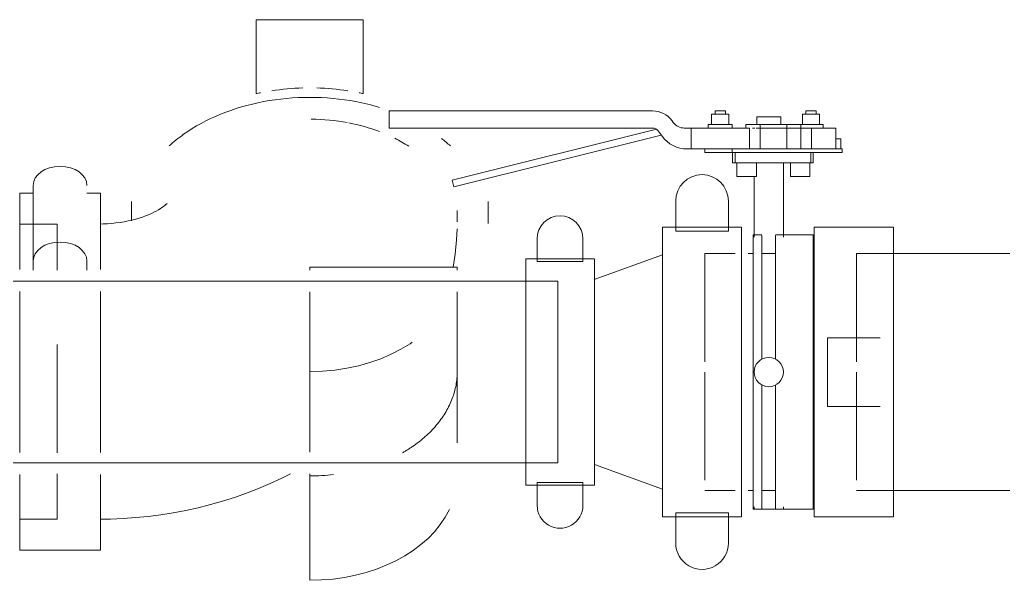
# Model space of a CAD drawing. Header units: metres. Extents: x 63 to 378, y -27 to 78.
# Drawn here: x 137.191 to 138.101, y 36.264 to 36.783 of the extents above; entities that cross this region are included whole.
import ezdxf

# ---------------------------------------------------------------- set-up
doc = ezdxf.new("R2010")
doc.units = ezdxf.units.M
doc.linetypes.add('HIDDEN JT', pattern=[0.0016, 0.001, -0.0006])
doc.layers.add('A-DETL', color=7, linetype='HIDDEN JT', lineweight=9)
doc.layers.add('P-PIPE', color=7, linetype='Continuous', lineweight=18)

# ---------------------------------------------------------------- blocks, each defined once
blk = doc.blocks.new('Victaulic-IPS-Reducer No 50-51 - AC-2418045-SEC 11')
at = {"layer": 'P-PIPE', "color": 11, "true_color": 0xff8080}
for p, q in [((-4.35092, 36.56507), (-4.41404, 36.54221)), ((-4.41403, 36.37104), (-4.35092, 36.34818))]:
    blk.add_line(p, q, dxfattribs=at)
blk = doc.blocks.new('Victaulic-IPS-Rigid Coupling Style 07-W07-107 - Standard-V15-SEC 11')
at = {"layer": 'P-PIPE', "color": 11, "true_color": 0xff8080}
for p, q in [((-4.46695, 36.57998), (-4.46695, 36.55887)), ((-4.42462, 36.55887), (-4.42462, 36.57998)), ((-4.41404, 36.5614), (-4.47754, 36.5614)), ((-4.46695, 36.55887), (-4.42462, 36.55887)), ((-4.47753, 36.35185), (-4.41403, 36.35185)), ((-4.42462, 36.35437), (-4.46695, 36.35437)), ((-4.46695, 36.35437), (-4.46695, 36.33326)), ((-4.42462, 36.33326), (-4.42462, 36.35437))]:
    blk.add_line(p, q, dxfattribs=at)
for centre, start, end in [((-4.44579, 36.57998), 0.00014, 180.00014), ((-4.44578, 36.33326), 180.00014, 0.00014)]:
    blk.add_arc(centre, 0.02117, start, end, dxfattribs=at)
for centre, start_param, end_param in [((-4.47753, 36.45662), 0.000005, 1.570796), ((-4.41403, 36.45662), 0.000005, 1.570796), ((-4.47753, 36.45662), 1.570796, 3.141598), ((-4.41403, 36.45662), 1.570796, 3.141583)]:
    blk.add_ellipse(centre, major_axis=(0, 0.10477), ratio=0.000002, start_param=start_param, end_param=end_param, dxfattribs=at)
blk = doc.blocks.new('Victaulic-IPS-Rigid Coupling Style 07-W07-107 - Standard-V16-SEC 11')
at = {"layer": 'P-PIPE', "color": 11, "true_color": 0xff8080}
for p, q in [((-4.33872, 36.61487), (-4.33872, 36.58692)), ((-4.28996, 36.58692), (-4.28996, 36.61487)), ((-4.27776, 36.59074), (-4.35092, 36.59074)), ((-4.33872, 36.58692), (-4.28996, 36.58692)), ((-4.28996, 36.32632), (-4.33872, 36.32632)), ((-4.33872, 36.32632), (-4.33872, 36.29838)), ((-4.28996, 36.29838), (-4.28996, 36.32632)), ((-4.35092, 36.32251), (-4.27776, 36.32251))]:
    blk.add_line(p, q, dxfattribs=at)
for centre, start, end in [((-4.31434, 36.61487), 0.00014, 180.00014), ((-4.31434, 36.29838), 180.00014, 0.00014)]:
    blk.add_arc(centre, 0.02438, start, end, dxfattribs=at)
for centre, start_param, end_param in [((-4.35092, 36.45662), 0.000005, 1.570796), ((-4.27776, 36.45662), 0.000005, 1.570796), ((-4.35092, 36.45662), 1.570796, 3.141598), ((-4.27776, 36.45662), 1.570796, 3.141583)]:
    blk.add_ellipse(centre, major_axis=(0, 0.13411), ratio=0.000002, start_param=start_param, end_param=end_param, dxfattribs=at)
blk = doc.blocks.new('Victaulic-IPS-Rigid Coupling Style 07-W07-107 - Standard-V50-SEC 11')
at = {"layer": 'P-PIPE', "color": 11, "true_color": 0xff8080}
for p, q in [((-4.1373, 36.59074), (-4.21045, 36.59074)), ((-4.19826, 36.48837), (-4.19826, 36.42487)), ((-4.14949, 36.48837), (-4.19826, 36.48837)), ((-4.19826, 36.42487), (-4.14949, 36.42487)), ((-4.21045, 36.32251), (-4.1373, 36.32251))]:
    blk.add_line(p, q, dxfattribs=at)
for centre in [(-4.21045, 36.45662), (-4.1373, 36.45663)]:
    blk.add_ellipse(centre, major_axis=(0, 0.13411), ratio=0.000004, start_param=6.283185, end_param=9.424777, dxfattribs=at)
blk = doc.blocks.new('Victaulic-IPS-Vic-300 MasterSeal Butterfly Valve LH - Standard-1964328-SEC 11')
at = {"layer": 'A-DETL', "color": 11, "true_color": 0xff8080}
for p, q in [((-4.30213, 36.69822), (-4.3023, 36.69822)), ((-4.30213, 36.69822), (-4.3023, 36.69822)), ((-4.29277, 36.69822), (-4.29293, 36.69822)), ((-4.29277, 36.69822), (-4.29293, 36.69822)), ((-4.21812, 36.69822), (-4.21828, 36.69822)), ((-4.21812, 36.69822), (-4.21828, 36.69822)), ((-4.20876, 36.69822), (-4.20892, 36.69822)), ((-4.20876, 36.69822), (-4.20892, 36.69822)), ((-4.27354, 36.68552), (-4.27372, 36.68552)), ((-4.28385, 36.56616), (-4.3118, 36.56616)), ((-4.3118, 36.34709), (-4.28385, 36.34709))]:
    blk.add_line(p, q, dxfattribs=at)
for start_param, end_param in [(6.283185, 7.853982), (1.570796, 3.141592)]:
    blk.add_ellipse((-4.3118, 36.45662), major_axis=(0, 0.10954), ratio=0.000004, start_param=start_param, end_param=end_param, dxfattribs=at)
at = {"layer": 'P-PIPE', "color": 11, "true_color": 0xff8080}
for p, q in [((-4.36008, 36.69822), (-4.60392, 36.69822)), ((-4.60392, 36.69822), (-4.60392, 36.68234)), ((-4.3023, 36.69822), (-4.3023, 36.69505)), ((-4.29277, 36.69822), (-4.3023, 36.69822)), ((-4.29277, 36.69822), (-4.3023, 36.69822)), ((-4.29277, 36.69505), (-4.29277, 36.69822)), ((-4.21828, 36.69822), (-4.21828, 36.69505)), ((-4.20876, 36.69822), (-4.21828, 36.69822)), ((-4.20876, 36.69822), (-4.21828, 36.69822)), ((-4.20876, 36.69505), (-4.20876, 36.69822)), ((-4.34102, 36.68758), (-4.3421, 36.68906)), ((-4.30547, 36.69505), (-4.30547, 36.68552)), ((-4.3052, 36.69505), (-4.30547, 36.69505)), ((-4.2896, 36.69505), (-4.30547, 36.69505)), ((-4.2896, 36.69505), (-4.28987, 36.69505)), ((-4.2896, 36.68552), (-4.2896, 36.69505)), ((-4.2638, 36.69284), (-4.2638, 36.68552)), ((-4.24144, 36.69284), (-4.2638, 36.69284)), ((-4.24144, 36.68552), (-4.24144, 36.69284)), ((-4.22146, 36.69505), (-4.22146, 36.68552)), ((-4.22118, 36.69505), (-4.22146, 36.69505)), ((-4.20558, 36.69505), (-4.22146, 36.69505)), ((-4.20558, 36.69505), (-4.20585, 36.69505)), ((-4.20558, 36.68552), (-4.20558, 36.69505)), ((-4.60392, 36.68234), (-4.36008, 36.68235)), ((-4.35657, 36.68124), (-4.54559, 36.63411)), ((-4.35494, 36.67973), (-4.35134, 36.67478)), ((-4.32452, 36.68235), (-4.33075, 36.68235)), ((-4.32452, 36.663), (-4.32452, 36.68235)), ((-4.32452, 36.68235), (-4.27032, 36.68235)), ((-4.32452, 36.68235), (-4.32452, 36.663)), ((-4.30864, 36.68552), (-4.30864, 36.68235)), ((-4.30716, 36.68552), (-4.30864, 36.68552)), ((-4.28642, 36.68552), (-4.30864, 36.68552)), ((-4.28642, 36.68552), (-4.28791, 36.68552)), ((-4.28642, 36.68235), (-4.28642, 36.68552)), ((-4.27372, 36.68552), (-4.27372, 36.68235)), ((-4.26061, 36.68552), (-4.27372, 36.68552)), ((-4.27031, 36.663), (-4.27032, 36.68235)), ((-4.26555, 36.68235), (-4.26768, 36.68235)), ((-4.26061, 36.68235), (-4.26441, 36.68235)), ((-4.26061, 36.68552), (-4.23602, 36.68552)), ((-4.26061, 36.68235), (-4.26061, 36.68552)), ((-4.23602, 36.68235), (-4.26061, 36.68235)), ((-4.26061, 36.68235), (-4.23602, 36.68235)), ((-4.26061, 36.663), (-4.26061, 36.68235)), ((-4.22292, 36.68552), (-4.23602, 36.68552)), ((-4.23602, 36.68235), (-4.23602, 36.68552)), ((-4.23602, 36.68235), (-4.23115, 36.68235)), ((-4.23114, 36.68235), (-4.23602, 36.68235)), ((-4.23602, 36.663), (-4.23602, 36.68235)), ((-4.22722, 36.68235), (-4.23106, 36.68235)), ((-4.23105, 36.68235), (-4.22724, 36.68235)), ((-4.22707, 36.68235), (-4.2245, 36.68235)), ((-4.22314, 36.68552), (-4.22463, 36.68552)), ((-4.20241, 36.68552), (-4.22463, 36.68552)), ((-4.22292, 36.68235), (-4.22438, 36.68235)), ((-4.22432, 36.68235), (-4.2231, 36.68235)), ((-4.22304, 36.68235), (-4.21294, 36.68235)), ((-4.22292, 36.68235), (-4.22292, 36.68552)), ((-4.22292, 36.663), (-4.22292, 36.68235)), ((-4.21294, 36.68235), (-4.19049, 36.68235)), ((-4.21294, 36.663), (-4.21294, 36.68235)), ((-4.20241, 36.68552), (-4.20389, 36.68552)), ((-4.20241, 36.68235), (-4.20241, 36.68552)), ((-4.19049, 36.663), (-4.19049, 36.68235)), ((-4.54405, 36.62795), (-4.35209, 36.67581)), ((-4.19049, 36.67252), (-4.18625, 36.67252)), ((-4.19049, 36.663), (-4.19049, 36.67252)), ((-4.18591, 36.67252), (-4.18634, 36.67252)), ((-4.18591, 36.67252), (-4.18625, 36.67252)), ((-4.18591, 36.663), (-4.18591, 36.67252)), ((-4.32822, 36.663), (-4.32452, 36.663)), ((-4.31182, 36.663), (-4.32452, 36.663)), ((-4.31182, 36.663), (-4.28642, 36.663)), ((-4.31182, 36.65982), (-4.31182, 36.663)), ((-4.28642, 36.663), (-4.19752, 36.663)), ((-4.28642, 36.663), (-4.28642, 36.65982)), ((-4.18482, 36.663), (-4.19752, 36.663)), ((-4.18634, 36.663), (-4.18591, 36.663)), ((-4.18625, 36.663), (-4.18591, 36.663)), ((-4.18482, 36.663), (-4.18525, 36.663)), ((-4.18482, 36.65982), (-4.18482, 36.663)), ((-4.28642, 36.65982), (-4.31182, 36.65982)), ((-4.19752, 36.65982), (-4.28642, 36.65982)), ((-4.28603, 36.65982), (-4.28603, 36.65017)), ((-4.28383, 36.65982), (-4.28383, 36.65017)), ((-4.21372, 36.65017), (-4.21372, 36.65982)), ((-4.21163, 36.65017), (-4.21163, 36.65982)), ((-4.19752, 36.65982), (-4.18482, 36.65982)), ((-4.18652, 36.65982), (-4.18482, 36.65982)), ((-4.28603, 36.65017), (-4.28383, 36.65017)), ((-4.28383, 36.65017), (-4.21372, 36.65017)), ((-4.28216, 36.65017), (-4.28216, 36.6376)), ((-4.28216, 36.65017), (-4.28216, 36.6376)), ((-4.26401, 36.6376), (-4.26401, 36.65017)), ((-4.23906, 36.58148), (-4.23906, 36.65017)), ((-4.23263, 36.65017), (-4.23263, 36.6376)), ((-4.23263, 36.65017), (-4.23263, 36.6376)), ((-4.21447, 36.6376), (-4.21447, 36.65017)), ((-4.21447, 36.6376), (-4.21447, 36.65017)), ((-4.21372, 36.65017), (-4.21163, 36.65017)), ((-4.54559, 36.63411), (-4.54405, 36.62795)), ((-4.28216, 36.6376), (-4.26401, 36.6376)), ((-4.28216, 36.6376), (-4.28185, 36.6376)), ((-4.28216, 36.6376), (-4.28185, 36.6376)), ((-4.28216, 36.6376), (-4.28185, 36.6376)), ((-4.26618, 36.6376), (-4.26618, 36.58148)), ((-4.26431, 36.6376), (-4.26401, 36.6376)), ((-4.23263, 36.6376), (-4.23232, 36.6376)), ((-4.23263, 36.6376), (-4.21447, 36.6376)), ((-4.23263, 36.6376), (-4.23232, 36.6376)), ((-4.23263, 36.6376), (-4.23232, 36.6376)), ((-4.21478, 36.6376), (-4.21447, 36.6376)), ((-4.21478, 36.6376), (-4.21447, 36.6376)), ((-4.21478, 36.6376), (-4.21447, 36.6376)), ((-4.25897, 36.58362), (-4.26697, 36.58362)), ((-4.2116, 36.58362), (-4.24627, 36.58362)), ((-4.26697, 36.56616), (-4.27168, 36.56616)), ((-4.24627, 36.56616), (-4.25862, 36.56616)), ((-4.27168, 36.34709), (-4.26697, 36.34709)), ((-4.25862, 36.34709), (-4.24627, 36.34709)), ((-4.26697, 36.32962), (-4.25897, 36.32962)), ((-4.26617, 36.33177), (-4.26617, 36.32962)), ((-4.26617, 36.32962), (-4.23906, 36.32962)), ((-4.24627, 36.32962), (-4.2116, 36.32962)), ((-4.23906, 36.32962), (-4.23906, 36.33177))]:
    blk.add_line(p, q, dxfattribs=at)
for centre, radius, start, end in [((-4.36008, 36.676), 0.02222, 36.00043, 90.00043), ((-4.33075, 36.69505), 0.0127, 216.00043, 270.00043), ((-4.36008, 36.676), 0.00635, 36.00043, 90.00043), ((-4.32822, 36.69157), 0.02857, 216.00043, 270.00043), ((-4.25262, 36.45662), 0.01356, 90.00086, 180.00043), ((-4.25262, 36.45662), 0.01356, 0.00043, 90.00043), ((-4.25262, 36.45662), 0.01356, 180.00043, 270.00043), ((-4.25262, 36.45662), 0.01356, 270.00086, 0.00043)]:
    blk.add_arc(centre, radius, start, end, dxfattribs=at)
for centre, start_param, end_param in [((-4.26697, 36.45662), 6.283185, 9.424777), ((-4.25897, 36.45662), 0.095407, 1.476358), ((-4.24627, 36.45662), 0.095407, 1.479099), ((-4.2116, 36.45662), 6.283185, 9.424777), ((-4.25897, 36.45662), 1.662494, 3.046184), ((-4.24627, 36.45662), 1.665235, 3.046184)]:
    blk.add_ellipse(centre, major_axis=(0, 0.127), ratio=0.000004, start_param=start_param, end_param=end_param, dxfattribs=at)
blk = doc.blocks.new('Victaulic-IPS-Elbow No 10-13 - AC-2776559-SEC 11')
at = {"layer": 'A-DETL', "color": 1, "true_color": 0xff0000}
for p, q in [((-4.80944, 36.6127), (-4.80952, 36.61261)), ((-4.6774, 36.53076), (-4.6774, 36.45698)), ((-4.54088, 36.53076), (-4.54088, 36.45698)), ((-4.6774, 36.38249), (-4.6774, 36.45698)), ((-4.54088, 36.39116), (-4.54088, 36.45698))]:
    blk.add_line(p, q, dxfattribs=at)
for centre, start_param, end_param in [((-4.6774, 36.55352), 4.712388, 6.044712), ((-4.6774, 36.45698), 6.021385, 6.283185), ((-4.6774, 36.45698), 6.021385, 6.283185), ((-4.6774, 36.45698), 5.759586, 6.021385), ((-4.6774, 36.45698), 5.759586, 6.021385), ((-4.6774, 36.45698), 5.497787, 5.759586), ((-4.6774, 36.45698), 5.497787, 5.759586), ((-4.6774, 36.45698), 5.391397, 5.497787), ((-4.6774, 36.45698), 5.391397, 5.497787)]:
    blk.add_ellipse(centre, major_axis=(0.13652, 0), ratio=0.70711, start_param=start_param, end_param=end_param, dxfattribs=at)
at = {"layer": 'P-PIPE', "color": 1, "true_color": 0xff0000}
blk.add_line((-4.54088, 36.59573), (-4.54088, 36.60609), dxfattribs=at)
at = {"layer": 'P-PIPE', "color": 1, "lineweight": 9, "true_color": 0xff0000}
for p, q in [((-4.54088, 36.55352), (-4.6774, 36.55352)), ((-4.6774, 36.55352), (-4.6774, 36.55076)), ((-4.54088, 36.55352), (-4.54088, 36.55076)), ((-4.6774, 36.36045), (-4.6774, 36.36249)), ((-4.6774, 36.26391), (-4.6774, 36.36045))]:
    blk.add_line(p, q, dxfattribs=at)
at = {"layer": 'P-PIPE', "color": 1, "true_color": 0xff0000, "flags": 128}
for points in [[(-4.80944, 36.6127), (-4.80952, 36.61261), (-4.80979, 36.61232), (-4.81024, 36.61187), (-4.8109, 36.61127), (-4.81178, 36.61054), (-4.81287, 36.60969), (-4.81418, 36.60875), (-4.81572, 36.60774), (-4.81747, 36.60667), (-4.81944, 36.60557), (-4.82162, 36.60444), (-4.82401, 36.60331), (-4.82659, 36.60218), (-4.82936, 36.60109), (-4.8323, 36.60003), (-4.83541, 36.59902), (-4.83866, 36.59807), (-4.84206, 36.59719), (-4.84558, 36.59639), (-4.84921, 36.59567), (-4.85294, 36.59505), (-4.85674, 36.59453), (-4.86062, 36.59411), (-4.86455, 36.5938), (-4.86851, 36.5936), (-4.8712, 36.59354)], [(-4.54472, 36.55352), (-4.5428, 36.56571), (-4.54148, 36.57889), (-4.54104, 36.58903)], [(-4.8712, 36.32049), (-4.86191, 36.32062), (-4.85021, 36.32112), (-4.83853, 36.32195), (-4.82688, 36.32311), (-4.81526, 36.32461), (-4.8037, 36.32643), (-4.79219, 36.3286), (-4.78075, 36.3311), (-4.76938, 36.33395), (-4.7581, 36.33713), (-4.74692, 36.34066), (-4.73584, 36.34454), (-4.72489, 36.34878), (-4.71406, 36.35337), (-4.70337, 36.35832), (-4.69511, 36.36249)]]:
    blk.add_lwpolyline(points, dxfattribs=at)
at = {"layer": 'P-PIPE', "color": 1, "lineweight": 9, "true_color": 0xff0000}
for centre, start_param, end_param in [((-4.6774, 36.55352), 6.254269, 6.283185), ((-4.6774, 36.45698), 4.712388, 4.874811), ((-4.6774, 36.45698), 4.712388, 4.874811), ((-4.6774, 36.36045), 4.712388, 5.95695)]:
    blk.add_ellipse(centre, major_axis=(0.13652, 0), ratio=0.70711, start_param=start_param, end_param=end_param, dxfattribs=at)
blk = doc.blocks.new('Victaulic-IPS-Rigid Coupling Style 07-W07-107 - Standard-V45-SEC 11')
at = {"layer": 'A-DETL', "color": 1, "true_color": 0xff0000}
for p, q in [((-4.94588, 36.53115), (-4.94588, 36.49971)), ((-4.8712, 36.49971), (-4.8712, 36.53115)), ((-4.94588, 36.49971), (-4.94588, 36.41425)), ((-4.8712, 36.41425), (-4.8712, 36.49971)), ((-4.94588, 36.41425), (-4.94588, 36.38212)), ((-4.8712, 36.38212), (-4.8712, 36.41425))]:
    blk.add_line(p, q, dxfattribs=at)
at = {"layer": 'P-PIPE', "color": 1, "true_color": 0xff0000}
for p, q in [((-4.93343, 36.62931), (-4.93343, 36.55927)), ((-4.93343, 36.62208), (-4.94588, 36.62208)), ((-4.94588, 36.62208), (-4.94588, 36.61646)), ((-4.94588, 36.61646), (-4.94588, 36.57373)), ((-4.8712, 36.62208), (-4.88374, 36.62208)), ((-4.8712, 36.61646), (-4.8712, 36.62208)), ((-4.8712, 36.57373), (-4.8712, 36.61646)), ((-4.94588, 36.57373), (-4.94588, 36.55151)), ((-4.8712, 36.55151), (-4.8712, 36.57373)), ((-4.93343, 36.55927), (-4.93343, 36.55076)), ((-4.88365, 36.55076), (-4.88365, 36.55927)), ((-4.94588, 36.36172), (-4.94588, 36.34024)), ((-4.8712, 36.34024), (-4.8712, 36.36172)), ((-4.94588, 36.34024), (-4.94588, 36.314)), ((-4.8712, 36.29751), (-4.8712, 36.34024)), ((-4.94588, 36.314), (-4.94588, 36.29751)), ((-4.94588, 36.29751), (-4.94588, 36.29188)), ((-4.8712, 36.29188), (-4.8712, 36.29751)), ((-4.94588, 36.29188), (-4.8712, 36.29188))]:
    blk.add_line(p, q, dxfattribs=at)
for centre in [(-4.90854, 36.62931), (-4.90854, 36.55927)]:
    blk.add_ellipse(centre, major_axis=(-0.02489, 0), ratio=0.707103, start_param=3.141593, end_param=6.283185, dxfattribs=at)
blk = doc.blocks.new('Victaulic-IPS-Rigid Coupling Style 07-W07-107 - Standard-V46-SEC 11')
at = {"layer": 'A-DETL', "color": 1, "true_color": 0xff0000}
blk.add_line((-4.67748, 36.69056), (-4.6774, 36.69056), dxfattribs=at)
at = {"layer": 'P-PIPE', "color": 1, "true_color": 0xff0000}
for p, q in [((-4.62787, 36.78262), (-4.72693, 36.78262)), ((-4.72693, 36.78262), (-4.72693, 36.74013)), ((-4.62787, 36.74013), (-4.62787, 36.78262)), ((-4.72693, 36.71419), (-4.72693, 36.74013)), ((-4.62787, 36.74013), (-4.62787, 36.71419)), ((-4.67748, 36.69056), (-4.6774, 36.69056)), ((-4.8425, 36.61439), (-4.8425, 36.59656)), ((-4.5123, 36.59402), (-4.5123, 36.61439))]:
    blk.add_line(p, q, dxfattribs=at)
for centre, major_axis, start_param, end_param in [((-4.6774, 36.60282), (-0.1651, 0), 4.992177, 5.017082), ((-4.6774, 36.60282), (-0.1651, 0), 4.7516, 4.926734), ((-4.6774, 36.60282), (-0.1651, 0), 4.498045, 4.67318), ((-4.6774, 36.60282), (-0.1651, 0), 4.407697, 4.432603), ((-4.6774, 36.59402), (-0.1651, 0), 4.974189, 5.235988), ((-4.6774, 36.59402), (-0.1651, 0), 4.45059, 4.974189), ((-4.6774, 36.59402), (-0.1651, 0), 4.311074, 4.45059), ((-4.6774, 36.59402), (-0.1651, 0), 5.235988, 5.497788), ((-4.6774, 36.59402), (-0.13652, 0), 4.455772, 4.701971), ((-4.6774, 36.59402), (-0.13652, 0), 4.22122, 4.445277), ((-4.6774, 36.59402), (-0.1651, 0), 5.497788, 5.620512), ((-4.6774, 36.59402), (-0.13652, 0), 3.977388, 4.098645), ((-4.6774, 36.59402), (-0.1651, 0), 3.804266, 3.88121)]:
    blk.add_ellipse(centre, major_axis=major_axis, ratio=0.707103, start_param=start_param, end_param=end_param, dxfattribs=at)

msp = doc.modelspace()

# ---------------------------------------------------------------- linework, layer by layer
at = {"layer": 'A-DETL', "color": 1, "true_color": 0xff0000}
for p, q in [((137.22555, 36.59351), (137.1908, 36.59351)), ((137.22555, 36.55102), (137.22555, 36.59351)), ((137.22555, 36.38201), (137.22555, 36.53119)), ((137.22555, 36.32046), (137.22555, 36.36229)), ((137.1908, 36.32046), (137.22555, 36.32046))]:
    msp.add_line(p, q, dxfattribs=at)
at = {"layer": 'A-DETL', "color": 11, "true_color": 0xff8080}
for p, q in [((137.99928, 36.56616), (137.96529, 36.56616)), ((137.68894, 36.54076), (137.65914, 36.54076)), ((137.65914, 36.37249), (137.68894, 36.37249)), ((137.96529, 36.34709), (137.99928, 36.34709))]:
    msp.add_line(p, q, dxfattribs=at)
for centre, major_axis, ratio, start_param, end_param in [((137.96529, 36.45662), (0, 0.10954), 0.000045, 0, 1.570796), ((137.68894, 36.45662), (0, 0.08414), 0.000003, 0, 1.570796), ((137.68894, 36.45662), (0, 0.08414), 0.000003, 1.570796, 3.141593), ((137.96529, 36.45662), (0, 0.10954), 0.000045, 1.570796, 3.141593)]:
    msp.add_ellipse(centre, major_axis=major_axis, ratio=ratio, start_param=start_param, end_param=end_param, dxfattribs=at)
at = {"layer": 'P-PIPE', "color": 11, "true_color": 0xff8080}
for p, q in [((139.04343, 36.56616), (137.99933, 36.56616)), ((137.65909, 36.54076), (136.2301, 36.54076)), ((136.2301, 36.37249), (137.65909, 36.37249)), ((137.99933, 36.34709), (139.04343, 36.34709))]:
    msp.add_line(p, q, dxfattribs=at)

# ---------------------------------------------------------------- block references
at = {"layer": 'A-DETL', "color": 1, "true_color": 0xff0000}
for name in ['Victaulic-IPS-Rigid Coupling Style 07-W07-107 - Standard-V46-SEC 11', 'Victaulic-IPS-Rigid Coupling Style 07-W07-107 - Standard-V45-SEC 11', 'Victaulic-IPS-Elbow No 10-13 - AC-2776559-SEC 11']:
    msp.add_blockref(name, (142.13663, 0), dxfattribs=at)
at = {"layer": 'A-DETL', "color": 11, "true_color": 0xff8080}
msp.add_blockref('Victaulic-IPS-Vic-300 MasterSeal Butterfly Valve LH - Standard-1964328-SEC 11', (142.13663, 0), dxfattribs=at)
at = {"layer": 'P-PIPE', "color": 11, "true_color": 0xff8080}
for name in ['Victaulic-IPS-Rigid Coupling Style 07-W07-107 - Standard-V16-SEC 11', 'Victaulic-IPS-Rigid Coupling Style 07-W07-107 - Standard-V15-SEC 11', 'Victaulic-IPS-Rigid Coupling Style 07-W07-107 - Standard-V50-SEC 11', 'Victaulic-IPS-Reducer No 50-51 - AC-2418045-SEC 11']:
    msp.add_blockref(name, (142.13663, 0), dxfattribs=at)

doc.saveas('drawing.dxf')
